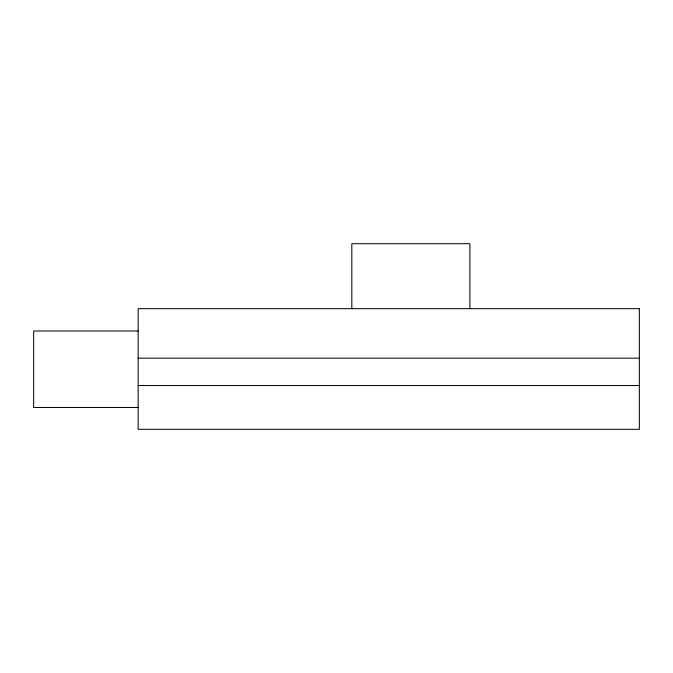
<?xml version="1.0" encoding="UTF-8"?>
<svg xmlns="http://www.w3.org/2000/svg" width="673" height="673" viewBox="0 0 673 673"><rect width="100%" height="100%" fill="white"/><g stroke="black" fill="none" stroke-linecap="round" stroke-linejoin="round"><path stroke-width="1.01" d="M138.142 331.015L33.65 331.015L33.65 407.468L138.142 407.468M138.142 358.179L639.35 358.179M138.142 385.536L639.35 385.536M469.897 308.663L469.897 243.71L351.819 243.71L351.819 308.663M639.35 308.663L138.142 308.663L138.142 429.29L639.35 429.29L639.35 308.663"/></g></svg>
